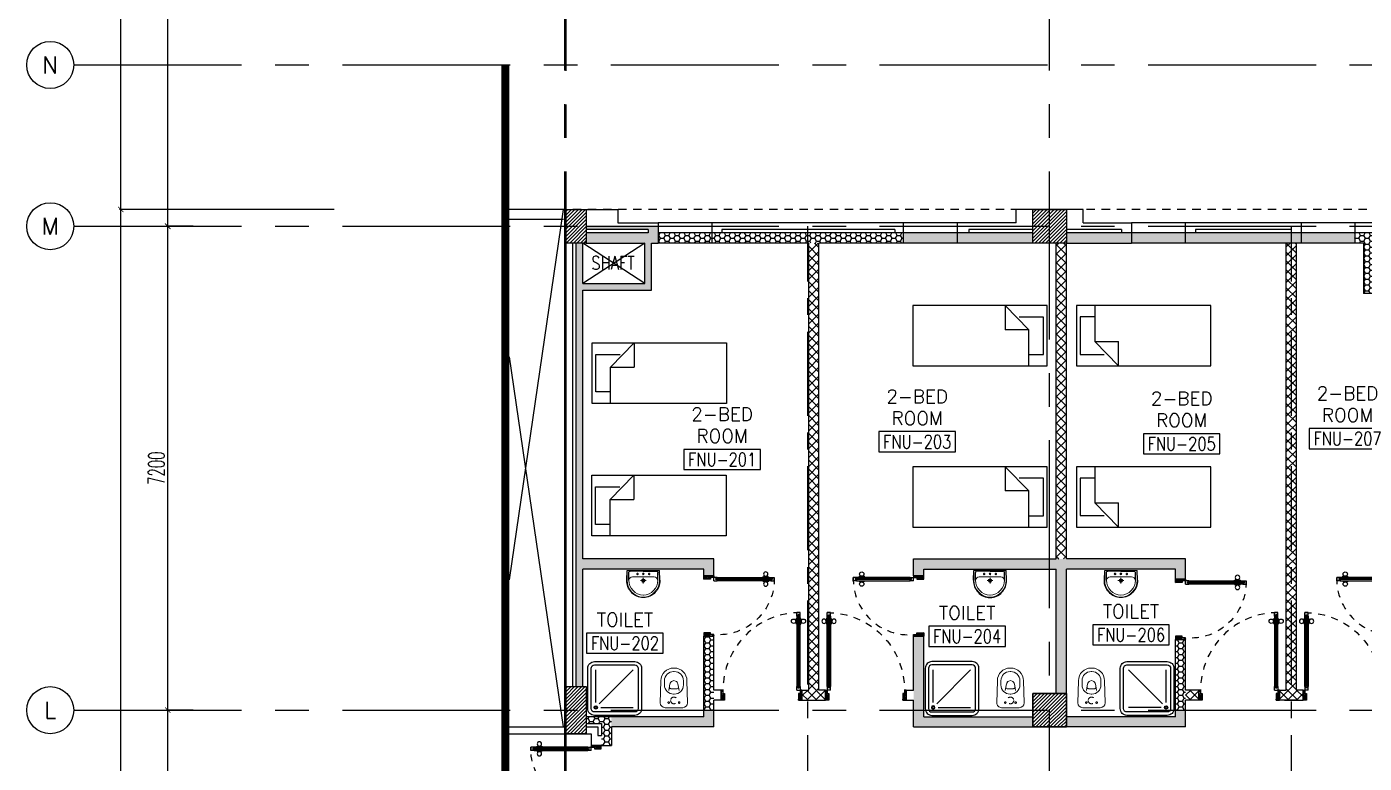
# Model space of a CAD drawing. Extents: x 88852.7 to 88945.7, y 39921.6 to 40001.1.
# Drawn here: x 88852.74 to 88872.66, y 39979.31 to 39990.27 of the extents above; entities that cross this region are included whole.
import ezdxf
from ezdxf.enums import TextEntityAlignment as Align

# ---------------------------------------------------------------- set-up
doc = ezdxf.new("R2010")
doc.units = 0
doc.header["$MEASUREMENT"] = 0
doc.header["$PDMODE"] = 34
for name, pattern in [('CENTER', [2, 1.25, -0.25, 0.25, -0.25]), ('CENTER2', [1.125, 0.75, -0.125, 0.125, -0.125]), ('CENTERX2', [4, 2.5, -0.5, 0.5, -0.5]), ('DASHED', [0.75, 0.5, -0.25]), ('HIDDEN', [0.375, 0.25, -0.125]), ('HIDDEN2', [0.1875, 0.125, -0.0625])]:
    doc.linetypes.add(name, pattern=pattern)
doc.layers.get('0').update_dxf_attribs({"linetype": 'CONTINUOUS'})
doc.layers.get('DEFPOINTS').update_dxf_attribs({"linetype": 'CONTINUOUS'})
for name, color, linetype in [('AX', 6, 'CONTINUOUS'), ('AX-CR', 2, 'CONTINUOUS'), ('AX-DIM', 4, 'CONTINUOUS'), ('AX-TXT', 2, 'CONTINUOUS'), ('AXES', 11, 'CENTERX2'), ('AXES1', 11, 'CENTER'), ('COL', 2, 'CONTINUOUS'), ('DOOR', 7, 'CONTINUOUS'), ('EJ', 9, 'CONTINUOUS'), ('ELEV', 2, 'CONTINUOUS'), ('FIX', 3, 'CONTINUOUS'), ('FUR', 4, 'CONTINUOUS'), ('HAT', 8, 'CONTINUOUS'), ('HIDDEN', 9, 'HIDDEN2'), ('INSUL', 4, 'CONTINUOUS'), ('RM-BOX', 4, 'CONTINUOUS'), ('RM-NAME', 2, 'CONTINUOUS'), ('RM-NO', 2, 'CONTINUOUS'), ('ROOF', 7, 'CONTINUOUS'), ('SHAFT', 4, 'CONTINUOUS'), ('WALL', 2, 'CONTINUOUS'), ('WallType', 11, 'CONTINUOUS'), ('WallType2', 3, 'CONTINUOUS'), ('WIN', 3, 'CONTINUOUS')]:
    doc.layers.add(name, color=color, linetype=linetype)
doc.styles.add('ROMANS', font='ROMANS.shx', dxfattribs={"width": 0.6})
doc.dimstyles.new('DIM-OUT', dxfattribs={"dimscale": 0, "dimtxt": 0.24, "dimasz": 0.08, "dimexe": 0.02, "dimexo": 0.02, "dimgap": 0.05, "dimtad": 1, "dimdec": 0, "dimlfac": 1000, "dimzin": 0, "dimdsep": 46, "dimtxsty": 'ROMANS', "dimblk1": 'ARCHTICK', "dimblk2": 'ARCHTICK', "dimsah": 1, "dimcen": 0.01, "dimdle": 0.08, "dimclrd": 4, "dimclre": 4, "dimclrt": 2, "dimadec": 0, "dimazin": 0, "dimtp": 2, "dimtm": 2, "dimtfac": 0.114286, "dimtdec": 0, "dimtix": 1, "dimtmove": 2, "dimatfit": 3, "dimldrblk": 'ARCHTICK', "dimfxl": 0, "dimtolj": 1, "dimtzin": 0, "dimarcsym": 0})
pattern_1 = [(0, (0, 0), (0.075, 0.04330127), [0.05, -0.1]), (120, (0, 0), (-0.074999999836, 0.043301270284), [0.05, -0.1]), (60, (0, 0), (1.64e-10, 0.086602540284), [-0.1, 0.05])]

# ---------------------------------------------------------------- blocks, each defined once
blk = doc.blocks.new('_ARCHTICK')
at = {"color": 0, "linetype": 'ByBlock', "const_width": 0.15}
blk.add_lwpolyline([(-0.5, -0.5), (0.5, 0.5)], dxfattribs=at)
blk = doc.blocks.new('*D600')
at = {"layer": 'AX-DIM', "color": 4, "lineweight": -2}
for p, q in [((88860.69, 39999.728), (88935.54, 39999.728)), ((88860.77, 39995.09), (88860.77, 39999.748)), ((88935.46, 39987.57), (88935.46, 39999.748))]:
    blk.add_line(p, q, dxfattribs=at)
at = {"layer": 'DEFPOINTS', "color": 0}
for p in [(88935.46, 39999.728), (88860.77, 39995.07), (88935.46, 39987.55)]:
    blk.add_point(p, dxfattribs=at)
at = {"layer": 'AX-DIM', "color": 4, "lineweight": -2, "xscale": 0.08, "yscale": 0.08, "zscale": 0.08, "rotation": 180}
blk.add_blockref('_ARCHTICK', (88860.77, 39999.728), dxfattribs=at)
at = {"layer": 'AX-DIM', "color": 4, "lineweight": -2, "xscale": 0.08, "yscale": 0.08, "zscale": 0.08}
blk.add_blockref('_ARCHTICK', (88935.46, 39999.728), dxfattribs=at)
at = {"layer": 'AX-DIM', "color": 2, "insert": (88898.115, 39999.898), "char_height": 0.24, "attachment_point": 5, "style": 'ROMANS'}
blk.add_mtext('\\A1;74690', dxfattribs=at)
blk = doc.blocks.new('DOOR90')
at = {"layer": 'DOOR', "linetype": 'ByBlock'}
for p, q in [((0, 0), (-150, 0)), ((-200, -25), (-1000, -25)), ((-200, -42), (-1000, -42)), ((-200, -58), (-1000, -58)), ((-1000, -75), (-200, -75))]:
    blk.add_line(p, q, dxfattribs=at)
at = {"layer": 'DOOR', "color": 0, "linetype": 'ByBlock'}
for p, q in [((-150, 0), (-150, -25)), ((-150, 0), (0, 0)), ((0, -50), (0, 0)), ((-1050, -25), (-1050, -75)), ((-1050, -75), (-1050, -25)), ((-1000, -25), (-1050, -25)), ((-1000, -75), (-1050, -75)), ((-1020, -42), (-1020, -58)), ((-1000, -42), (-1020, -42)), ((-1000, -58), (-1020, -58)), ((-1000, -25), (-1000, -42)), ((-1000, -58), (-1000, -75)), ((-968, -25), (-968, -18)), ((-878, -18), (-968, -18)), ((-968, -75), (-968, -82)), ((-878, -82), (-968, -82)), ((-955, -18), (-955, -9)), ((-955, -9), (-890, -9)), ((-955, -18), (-890, -18)), ((-955, -82), (-955, -91)), ((-955, -82), (-890, -82)), ((-955, -91), (-890, -91)), ((-890, -18), (-890, -9)), ((-890, -82), (-890, -91)), ((-878, -25), (-878, -18)), ((-878, -75), (-878, -82)), ((-200, -42), (-200, -25)), ((-200, -25), (-150, -25)), ((-180, -42), (-200, -42)), ((-200, -75), (-200, -58)), ((-200, -58), (-180, -58)), ((-150, -75), (-200, -75)), ((-180, -58), (-180, -42)), ((-150, -75), (-150, -25)), ((-150, -25), (-100, -25)), ((-100, -25), (-100, -50)), ((-100, -50), (0, -50)), ((-150, -900), (-150, -875)), ((-150, -875), (-100, -875)), ((0, -900), (-150, -900)), ((-150, -900), (0, -900)), ((-100, -850), (0, -850)), ((-100, -875), (-100, -850)), ((0, -850), (0, -900))]:
    blk.add_line(p, q, dxfattribs=at)
at = {"layer": 'DOOR', "color": 9, "linetype": 'ByBlock'}
for p, q in [((0, -50), (-114, 0)), ((0, -50), (-40, 0)), ((0, -50), (-100, -37)), ((0, -850), (-114, -900)), ((0, -850), (-100, -863)), ((0, -850), (-40, -900))]:
    blk.add_line(p, q, dxfattribs=at)
at = {"layer": 'DOOR', "color": 0, "linetype": 'ByBlock'}
for centre in [(-923, 24), (-923, -124)]:
    blk.add_circle(centre, 32.4, dxfattribs=at)
at = {"layer": 'DOOR', "color": 9, "linetype": 'ByBlock'}
for centre, radius, start, end in [((0, -50), 74.4, 137.7764, 180), ((0, -50), 54.4, 113.2074, 180), ((0, -50), 154, 161.1053, 166.2858), ((0, -50), 134, 158.1598, 169.28), ((0, -50), 114, 154.0838, 167.3774), ((0, -50), 94.4, 148.0182, 180), ((0, -50), 34.4, 90, 180), ((0, -50), 14.4, 90, 180), ((0, -850), 154, 193.7142, 198.8947), ((0, -850), 134, 190.72, 201.8402), ((0, -850), 94.4, 180, 211.9818), ((0, -850), 74.4, 180, 222.2236), ((0, -850), 54.4, 180, 246.7926), ((0, -850), 34.4, 180, 270), ((0, -850), 14.4, 180, 270)]:
    blk.add_arc(centre, radius, start, end, dxfattribs=at)
at = {"layer": 'DOOR', "linetype": 'HIDDEN', "ltscale": 0.5}
blk.add_arc((-222, -50), 828, 178.2701, 275.003, dxfattribs=at)
blk = doc.blocks.new('DOOR100')
at = {"layer": 'DOOR', "color": 0, "linetype": 'ByBlock'}
for p, q in [((-92, 1206), (-92, 1141)), ((-83, 1206), (-92, 1206)), ((-83, 1129), (-83, 1219)), ((-76, 1219), (-83, 1219)), ((-83, 1206), (-83, 1141)), ((-76, 1251), (-76, 1301)), ((-76, 1301), (-26, 1301)), ((-26, 1301), (-76, 1301)), ((-59, 1251), (-76, 1251)), ((-59, 1251), (-59, 1271)), ((-43, 1271), (-59, 1271)), ((-43, 1251), (-43, 1271)), ((-26, 1251), (-43, 1251)), ((-26, 1251), (-26, 1301)), ((-26, 1219), (-19, 1219)), ((-19, 1129), (-19, 1219)), ((-19, 1206), (-19, 1141)), ((-19, 1206), (-10, 1206)), ((-10, 1206), (-10, 1141)), ((-83, 1141), (-92, 1141)), ((-76, 1129), (-83, 1129)), ((-26, 1129), (-19, 1129)), ((-19, 1141), (-10, 1141)), ((-76, 200), (-59, 200)), ((-76, 150), (-76, 200)), ((-59, 200), (-59, 180)), ((-43, 200), (-26, 200)), ((-43, 180), (-43, 200)), ((-26, 200), (-26, 150)), ((-1201, 0), (-1201, 150)), ((-1201, 150), (-1176, 150)), ((-1201, 150), (-1201, 0)), ((-1151, 0), (-1201, 0)), ((-1176, 150), (-1176, 100)), ((-1176, 100), (-1151, 100)), ((-1151, 100), (-1151, 0)), ((-76, 150), (-26, 150)), ((-59, 180), (-43, 180)), ((-51, 100), (-51, 0)), ((-26, 100), (-51, 100)), ((-51, 0), (-1, 0)), ((-1, 150), (-26, 150)), ((-26, 150), (-26, 100)), ((-1, 150), (-1, 0))]:
    blk.add_line(p, q, dxfattribs=at)
at = {"layer": 'DOOR', "linetype": 'ByBlock'}
for p, q in [((-76, 1251), (-76, 200)), ((-59, 200), (-59, 1251)), ((-43, 200), (-43, 1251)), ((-26, 200), (-26, 1251))]:
    blk.add_line(p, q, dxfattribs=at)
at = {"layer": 'DOOR', "color": 9, "linetype": 'ByBlock'}
for p, q in [((-1151, 0), (-1201, 114)), ((-1151, 0), (-1201, 40)), ((-1151, 0), (-1164, 100)), ((-51, 0), (-1, 114)), ((-51, 0), (-38, 100)), ((-51, 0), (-1, 40))]:
    blk.add_line(p, q, dxfattribs=at)
at = {"layer": 'DOOR', "color": 0, "linetype": 'ByBlock'}
for centre in [(-125, 1174), (22, 1174)]:
    blk.add_circle(centre, 32.4, dxfattribs=at)
at = {"layer": 'DOOR', "linetype": 'HIDDEN', "ltscale": 0.5}
blk.add_arc((-27, 152), 1149, 89.961, 180.0931, dxfattribs=at)
at = {"layer": 'DOOR', "color": 9, "linetype": 'ByBlock'}
for centre, radius, start, end in [((-1151, 0), 154, 103.7142, 108.8947), ((-1151, 0), 134, 100.72, 111.8402), ((-1151, 0), 94.4, 90, 121.9818), ((-1151, 0), 74.4, 90, 132.2236), ((-1151, 0), 54.4, 90, 156.7926), ((-1151, 0), 34.4, 90, 180), ((-1151, 0), 14.4, 90, 180), ((-51, 0), 94.4, 58.0182, 90), ((-51, 0), 74.4, 47.7764, 90), ((-51, 0), 54.4, 23.2074, 90), ((-51, 0), 34.4, 0, 90), ((-51, 0), 14.4, 0, 90), ((-51, 0), 134, 68.1598, 79.28), ((-51, 0), 114, 64.0838, 77.3774), ((-51, 0), 154, 71.1053, 76.2858)]:
    blk.add_arc(centre, radius, start, end, dxfattribs=at)
blk = doc.blocks.new('A$C272A55A0')
at = {"layer": 'DOOR', "color": 0, "linetype": 'ByBlock'}
for p, q in [((0, 900), (0, 1050)), ((50, 1050), (0, 1050)), ((50, 950), (50, 1050)), ((1750, 950), (1750, 1050)), ((1750, 1050), (1800, 1050)), ((1800, 1050), (1800, 900)), ((0, 900), (25, 900)), ((25, 950), (50, 950)), ((25, 900), (25, 950)), ((75, 900), (25, 900)), ((25, 850), (25, 900)), ((42, 850), (25, 850)), ((58, 870), (42, 870)), ((42, 870), (42, 850)), ((58, 850), (58, 870)), ((75, 850), (58, 850)), ((75, 900), (75, 850)), ((1725, 900), (1775, 900)), ((1725, 900), (1725, 850)), ((1725, 850), (1742, 850)), ((1742, 870), (1758, 870)), ((1742, 850), (1742, 870)), ((1775, 950), (1750, 950)), ((1758, 870), (1758, 850)), ((1758, 850), (1775, 850)), ((1775, 900), (1775, 950)), ((1800, 900), (1775, 900)), ((1775, 850), (1775, 900)), ((25, 50), (42, 50)), ((25, 50), (25, 0)), ((25, 0), (75, 0)), ((75, 0), (25, 0)), ((42, 50), (42, 30)), ((42, 30), (58, 30)), ((58, 50), (75, 50)), ((58, 50), (58, 30)), ((75, 50), (75, 0)), ((1718, 160), (1709, 160)), ((1709, 95), (1709, 160)), ((1718, 95), (1709, 95)), ((1725, 173), (1718, 173)), ((1718, 173), (1718, 83)), ((1718, 95), (1718, 160)), ((1725, 83), (1718, 83)), ((1742, 50), (1725, 50)), ((1725, 50), (1725, 0)), ((1775, 0), (1725, 0)), ((1725, 0), (1775, 0)), ((1742, 50), (1742, 30)), ((1758, 30), (1742, 30)), ((1775, 50), (1758, 50)), ((1758, 50), (1758, 30)), ((1775, 173), (1782, 173)), ((1775, 83), (1782, 83)), ((1775, 50), (1775, 0)), ((1782, 173), (1782, 83)), ((1782, 160), (1791, 160)), ((1782, 95), (1782, 160)), ((1782, 95), (1791, 95)), ((1791, 95), (1791, 160))]:
    blk.add_line(p, q, dxfattribs=at)
at = {"layer": 'DOOR', "color": 9, "linetype": 'ByBlock'}
for p, q in [((50, 1050), (0, 1010)), ((50, 1050), (0, 937)), ((50, 1050), (37, 950)), ((1750, 1050), (1800, 1010)), ((1750, 1050), (1800, 937)), ((1750, 1050), (1763, 950))]:
    blk.add_line(p, q, dxfattribs=at)
at = {"layer": 'DOOR', "linetype": 'ByBlock'}
for p, q in [((25, 850), (25, 50)), ((42, 850), (42, 50)), ((58, 850), (58, 50)), ((75, 50), (75, 850)), ((1725, 50), (1725, 850)), ((1742, 850), (1742, 50)), ((1758, 850), (1758, 50)), ((1775, 850), (1775, 50))]:
    blk.add_line(p, q, dxfattribs=at)
at = {"layer": 'DOOR', "color": 0, "linetype": 'ByBlock'}
for centre in [(1676, 128), (1824, 128)]:
    blk.add_circle(centre, 32.4, dxfattribs=at)
at = {"layer": 'DOOR', "color": 9, "linetype": 'ByBlock'}
for centre, radius, start, end in [((50, 1050), 54.4, 203.2074, 270), ((50, 1050), 34.4, 180, 270), ((50, 1050), 14.4, 180, 270), ((1750, 1050), 14.4, 270, 0), ((1750, 1050), 34.4, 270, 0), ((1750, 1050), 54.4, 270, 336.7926), ((50, 1050), 74.4, 227.7764, 270), ((50, 1050), 94.4, 238.0182, 270), ((50, 1050), 114, 244.0838, 257.3774), ((50, 1050), 134, 248.1598, 259.28), ((50, 1050), 154, 251.1053, 256.2858), ((1750, 1050), 74.4, 270, 312.2236), ((1750, 1050), 94.4, 270, 301.9818), ((1750, 1050), 114, 282.6226, 295.9162), ((1750, 1050), 134, 280.72, 291.8402), ((1750, 1050), 154, 283.7142, 288.8947)]:
    blk.add_arc(centre, radius, start, end, dxfattribs=at)
at = {"layer": 'DOOR', "linetype": 'HIDDEN', "ltscale": 0.5}
for centre, start, end in [((50, 851), 268.3174, 3.2965), ((1750, 851), 176.7035, 271.6826)]:
    blk.add_arc(centre, 851, start, end, dxfattribs=at)
at = {"layer": 'WALL', "linetype": 'ByBlock'}
blk.add_line((1800, 900), (1800, 1050), dxfattribs=at)
blk = doc.blocks.new('C-300')
at = {"layer": 'HAT', "linetype": 'ByBlock', "ltscale": 0.3}
h = blk.add_hatch(dxfattribs=at)
h.set_pattern_fill('ANSI31', color=8, scale=300, style=0)
h.set_pattern_definition([(45, (-258496.182, -82361.005), (-26.5165043, 26.5165043), [])])
h.paths.add_polyline_path([(300, 500), (0, 500), (0, 250), (300, 250)])
h.paths.add_polyline_path([(300, 250), (0, 250), (0, 0), (300, 0)])
at = {"layer": 'COL'}
blk.add_lwpolyline([(0, 500), (300, 500), (300, 0), (0, 0)], close=True, dxfattribs=at)
blk = doc.blocks.new('C11')
at = {"layer": 'HAT'}
h = blk.add_hatch(dxfattribs=at)
h.set_pattern_fill('ANSI31', color=256, scale=300, style=0)
h.set_pattern_definition([(45, (-248556.182, -75061.005), (-26.5165043, 26.5165043), [])])
h.paths.add_polyline_path([(300, 700), (0, 700), (0, 350), (300, 350)])
h.paths.add_polyline_path([(300, 350), (0, 350), (0, 0), (300, 0)])
at = {"layer": 'COL'}
blk.add_lwpolyline([(300, 700), (300, 0), (0, 0), (0, 700)], close=True, dxfattribs=at)
blk = doc.blocks.new('RM1')
at = {"layer": 'RM-BOX'}
blk.add_lwpolyline([(570, -200), (-570, -200), (-570, -500), (570, -500)], close=True, dxfattribs=at)
at = {"layer": 'RM-NAME', "style": 'ROMANS'}
for tag, p in [('ROOMNAME1', (0, 324)), ('ROOMNAME2', (0, 0))]:
    blk.add_attdef(tag, text='', height=200, dxfattribs=at).set_placement(p, align=Align.MIDDLE)
at = {"layer": 'RM-NO', "style": 'ROMANS', "width": 0.8}
blk.add_attdef('ROOMNO', text='', height=200, dxfattribs=at).set_placement((0, -350), align=Align.MIDDLE)
blk = doc.blocks.new('AH20A')
at = {"layer": 'FUR'}
for p, q in [((0, 0.5), (0, -0.5)), ((1, 0.5), (0, 0.5)), ((0.1358, 0.5), (0.1358, -0.0987)), ((1, -0.5), (1, 0.5)), ((0.1358, 0.3112), (0.0277, 0.3112)), ((0.0277, 0.3112), (0.0277, -0.3087)), ((0.1358, -0.0987), (0.3125, -0.5)), ((0.1358, -0.0987), (0.3125, -0.0987)), ((0.3125, -0.5), (0.3125, -0.0987)), ((0.0277, -0.3087), (0.2076, -0.3087)), ((0, -0.5), (1, -0.5))]:
    blk.add_line(p, q, dxfattribs=at)
blk = doc.blocks.new('COL50')
at = {"layer": 'COL'}
blk.add_lwpolyline([(-250, 250), (-250, -250), (250, -250), (250, 250)], close=True, dxfattribs=at)
blk = doc.blocks.new('*X547')
at = {"color": 0}
for p, q in [((73379, 177112), (73857, 177590)), ((73379, 177165), (73804, 177590)), ((73379, 177218), (73751, 177590)), ((73379, 177271), (73698, 177590)), ((73379, 177324), (73645, 177590)), ((73379, 177377), (73592, 177590)), ((73379, 177430), (73539, 177590)), ((73379, 177483), (73486, 177590)), ((73379, 177536), (73433, 177590)), ((73410, 177090), (73879, 177559)), ((73463, 177090), (73879, 177506)), ((73516, 177090), (73879, 177453)), ((73569, 177090), (73879, 177400)), ((73622, 177090), (73879, 177347)), ((73675, 177090), (73879, 177294)), ((73728, 177090), (73879, 177241)), ((73781, 177090), (73879, 177188)), ((73834, 177090), (73879, 177134))]:
    blk.add_line(p, q, dxfattribs=at)
blk = doc.blocks.new('LAV1')
at = {"layer": 'FIX', "linetype": 'DASHED', "lineweight": 20, "ltscale": 0.05}
for p, q in [((0, 170), (0, 270)), ((0, 170), (0, 270)), ((50, 220), (-50, 220))]:
    blk.add_line(p, q, dxfattribs=at)
at = {"layer": 'FIX', "linetype": 'ByBlock', "ltscale": 0.3}
for p, q in [((-280, 210), (-275, 50)), ((-245, 210), (-245, 85)), ((0, 60), (-220, 60)), ((0, 60), (220, 60)), ((245, 210), (245, 85)), ((280, 210), (275, 50))]:
    blk.add_line(p, q, dxfattribs=at)
at = {"layer": 'FIX', "linetype": 'Continuous', "lineweight": 20}
for p, q in [((-275, 210), (-275, 50)), ((0, 50), (-275, 50)), ((0, 50), (-252, 50)), ((0, 155), (-181, 155)), ((0, 155), (181, 155)), ((0, 50), (275, 50)), ((0, 50), (252, 50)), ((275, 210), (275, 50))]:
    blk.add_line(p, q, dxfattribs=at)
at = {"layer": 'FIX', "lineweight": 20}
for p, q in [((16, 107), (-15, 107)), ((0, 92), (0, 123))]:
    blk.add_line(p, q, dxfattribs=at)
for centre, radius in [((0, 220), 29.5), ((0, 220), 22.5), ((0, 107), 15.5)]:
    blk.add_circle(centre, radius, dxfattribs=at)
at = {"layer": 'FIX', "linetype": 'HIDDEN', "lineweight": 20, "ltscale": 0.05}
for centre in [(-100, 107), (100, 107)]:
    blk.add_circle(centre, 12.4, dxfattribs=at)
at = {"layer": 'FIX', "linetype": 'ByBlock', "ltscale": 0.3}
for centre, radius, start, end in [((7, 220), 287, 91.3776, 182.0064), ((-7, 220), 287, 357.9936, 88.6224), ((-220, 85), 24.9, 179.7021, 269.9486), ((220, 85), 24.9, 270.0514, 0.2979)]:
    blk.add_arc(centre, radius, start, end, dxfattribs=at)
at = {"layer": 'FIX', "linetype": 'Continuous', "lineweight": 20}
for centre, radius, start, end in [((8, 217), 283, 91.6988, 181.351), ((8, 212), 253, 91.7328, 180.4884), ((-8, 217), 283, 358.649, 88.3012), ((-8, 212), 253, 359.5116, 88.2672), ((-179, 222), 66.9, 190.2006, 268.0786), ((179, 222), 66.9, 271.9214, 349.7994)]:
    blk.add_arc(centre, radius, start, end, dxfattribs=at)
blk = doc.blocks.new('*X548')
at = {"color": 0}
for p, q in [((73379, 169899), (73870, 170390)), ((73379, 169952), (73817, 170390)), ((73379, 170005), (73764, 170390)), ((73379, 170058), (73711, 170390)), ((73379, 170111), (73658, 170390)), ((73379, 170164), (73604, 170390)), ((73379, 170217), (73551, 170390)), ((73379, 170271), (73498, 170390)), ((73379, 170324), (73445, 170390)), ((73379, 170377), (73392, 170390)), ((73423, 169890), (73879, 170346)), ((73476, 169890), (73879, 170293)), ((73529, 169890), (73879, 170240)), ((73582, 169890), (73879, 170187)), ((73635, 169890), (73879, 170134)), ((73688, 169890), (73879, 170081)), ((73741, 169890), (73879, 170028)), ((73794, 169890), (73879, 169975)), ((73847, 169890), (73879, 169922))]:
    blk.add_line(p, q, dxfattribs=at)
blk = doc.blocks.new('WC1')
at = {"layer": 'FIX', "lineweight": 20}
for p, q in [((-210, 204), (-538, 194)), ((-727, 5), (-727, -5)), ((-674, 5), (-674, -5)), ((-534, 24), (-540, 0)), ((-540, 0), (-534, -24)), ((-475, 141), (-538, 141)), ((-395, 76), (-490, 60)), ((-339, 5), (-339, -5)), ((-137, 0), (-137, 131)), ((-137, -131), (-137, 0)), ((-538, -141), (-475, -141)), ((-538, -194), (-210, -204)), ((-490, -60), (-395, -76)), ((-213, -204), (-210, -204))]:
    blk.add_line(p, q, dxfattribs=at)
at = {"layer": 'FIX', "linetype": 'Continuous', "lineweight": 20}
blk.add_line((-420, -47), (-420, 45), dxfattribs=at)
at = {"layer": 'FIX', "linetype": 'HIDDEN2', "lineweight": 20, "ltscale": 0.3}
blk.add_circle((-245, 0), 49.8, dxfattribs=at)
at = {"layer": 'FIX', "linetype": 'HIDDEN', "lineweight": 20, "ltscale": 0.05}
for centre in [(-213, 78), (-213, -77)]:
    blk.add_circle(centre, 11.6, dxfattribs=at)
at = {"layer": 'FIX', "lineweight": 20}
for centre, radius, start, end in [((-210, 131), 73, 360, 90), ((-538, 5), 189, 90, 180), ((-538, 5), 136, 90, 180), ((-473, -7), 68.2, 128.9242, 152.8468), ((-464, -18), 82, 108.496, 128.9242), ((-475, 5), 136, 360, 90), ((-538, -5), 189, 180, 270), ((-538, -5), 136, 180, 270), ((-473, 7), 68.2, 207.1532, 231.0758), ((-464, 18), 82, 231.0758, 251.504), ((-475, -5), 136, 270, 0), ((-210, -131), 73, 270, 0)]:
    blk.add_arc(centre, radius, start, end, dxfattribs=at)
at = {"layer": 'FIX', "linetype": 'Continuous', "lineweight": 20}
for centre, start, end in [((-443, 46), 357.6662, 91.6121), ((-442, -46), 268.3879, 2.3338)]:
    blk.add_arc(centre, 22.3, start, end, dxfattribs=at)
blk = doc.blocks.new('SHR1')
at = {"layer": 'FIX'}
for p, q in [((-196, 196), (-700, 700)), ((-143, 218), (-143, 700)), ((-218, 143), (-700, 143))]:
    blk.add_line(p, q, dxfattribs=at)
for points in [[(-825, 125), (-825, 725, -0.414214), (-725, 825), (-125, 825, -0.414214), (-25, 725), (-25, 125, -0.414214), (-125, 25), (-725, 25, -0.414214)], [(-775, 125), (-775, 725, -0.414214), (-725, 775), (-125, 775, -0.414214), (-75, 725), (-75, 125, -0.414214), (-125, 75), (-725, 75, -0.414214)]]:
    blk.add_lwpolyline(points, format="xyb", close=True, dxfattribs=at)
for radius in [25, 15]:
    blk.add_circle((-143, 143), radius, dxfattribs=at)
blk = doc.blocks.new('*D643')
at = {"layer": 'AX-DIM', "color": 4, "lineweight": -2}
for p, q in [((88855.219, 39994.5), (88854.819, 39994.5)), ((88854.839, 39987.22), (88854.839, 39994.58)), ((88855.219, 39987.3), (88854.819, 39987.3))]:
    blk.add_line(p, q, dxfattribs=at)
at = {"layer": 'DEFPOINTS', "color": 0}
for p in [(88854.839, 39994.5), (88855.239, 39994.5), (88855.239, 39987.3)]:
    blk.add_point(p, dxfattribs=at)
at = {"layer": 'AX-DIM', "color": 4, "lineweight": -2, "xscale": 0.08, "yscale": 0.08, "zscale": 0.08}
for p, rotation in [((88854.839, 39994.5), 90), ((88854.839, 39987.3), 270)]:
    blk.add_blockref('_ARCHTICK', p, dxfattribs=dict(at, rotation=rotation))
at = {"layer": 'AX-DIM', "color": 2, "insert": (88854.669, 39990.9), "char_height": 0.24, "attachment_point": 5, "rotation": 90, "style": 'ROMANS'}
blk.add_mtext('\\A1;7200', dxfattribs=at)
blk = doc.blocks.new('*D646')
at = {"layer": 'AX-DIM', "color": 4, "lineweight": -2}
for p, q in [((88855.219, 39980.1), (88854.819, 39980.1)), ((88854.839, 39972.82), (88854.839, 39980.18)), ((88855.219, 39972.9), (88854.819, 39972.9))]:
    blk.add_line(p, q, dxfattribs=at)
at = {"layer": 'DEFPOINTS', "color": 0}
for p in [(88854.839, 39980.1), (88855.239, 39980.1), (88855.239, 39972.9)]:
    blk.add_point(p, dxfattribs=at)
at = {"layer": 'AX-DIM', "color": 4, "lineweight": -2, "xscale": 0.08, "yscale": 0.08, "zscale": 0.08}
for p, rotation in [((88854.839, 39980.1), 90), ((88854.839, 39972.9), 270)]:
    blk.add_blockref('_ARCHTICK', p, dxfattribs=dict(at, rotation=rotation))
at = {"layer": 'AX-DIM', "color": 2, "insert": (88854.669, 39976.5), "char_height": 0.24, "attachment_point": 5, "rotation": 90, "style": 'ROMANS'}
blk.add_mtext('\\A1;7200', dxfattribs=at)
blk = doc.blocks.new('*D649')
at = {"layer": 'AX-DIM', "color": 4, "lineweight": -2}
for p, q in [((88855.219, 39987.3), (88854.819, 39987.3)), ((88854.839, 39980.02), (88854.839, 39987.38)), ((88855.219, 39980.1), (88854.819, 39980.1))]:
    blk.add_line(p, q, dxfattribs=at)
at = {"layer": 'DEFPOINTS', "color": 0}
for p in [(88854.839, 39987.3), (88855.239, 39987.3), (88855.239, 39980.1)]:
    blk.add_point(p, dxfattribs=at)
at = {"layer": 'AX-DIM', "color": 4, "lineweight": -2, "xscale": 0.08, "yscale": 0.08, "zscale": 0.08}
for p, rotation in [((88854.839, 39987.3), 90), ((88854.839, 39980.1), 270)]:
    blk.add_blockref('_ARCHTICK', p, dxfattribs=dict(at, rotation=rotation))
at = {"layer": 'AX-DIM', "color": 2, "insert": (88854.669, 39983.7), "char_height": 0.24, "attachment_point": 5, "rotation": 90, "style": 'ROMANS'}
blk.add_mtext('\\A1;7200', dxfattribs=at)
blk = doc.blocks.new('AXL')
at = {"layer": 'AX-CR'}
blk.add_circle((-350, 0), 350, dxfattribs=at)
at = {"layer": 'AX-TXT', "style": 'ROMANS'}
blk.add_attdef('AX', text='', height=250, dxfattribs=at).set_placement((-350, 0), align=Align.MIDDLE)
blk = doc.blocks.new('*D659')
at = {"layer": 'AX-DIM', "color": 4, "lineweight": -2}
for p, q in [((88854.14, 39928.15), (88854.14, 39987.63)), ((88857.317, 39987.55), (88854.12, 39987.55)), ((88858.152, 39928.23), (88854.12, 39928.23))]:
    blk.add_line(p, q, dxfattribs=at)
at = {"layer": 'DEFPOINTS', "color": 0}
for p in [(88854.14, 39987.55), (88857.337, 39987.55), (88858.172, 39928.23)]:
    blk.add_point(p, dxfattribs=at)
at = {"layer": 'AX-DIM', "color": 4, "lineweight": -2, "xscale": 0.08, "yscale": 0.08, "zscale": 0.08}
for p, rotation in [((88854.14, 39987.55), 90), ((88854.14, 39928.23), 270)]:
    blk.add_blockref('_ARCHTICK', p, dxfattribs=dict(at, rotation=rotation))
at = {"layer": 'AX-DIM', "color": 2, "insert": (88853.97, 39957.89), "char_height": 0.24, "attachment_point": 5, "rotation": 90, "style": 'ROMANS'}
blk.add_mtext('\\A1;59320', dxfattribs=at)
blk = doc.blocks.new('*D660')
at = {"layer": 'AX-DIM', "color": 4, "lineweight": -2}
for p, q in [((88854.139, 39987.47), (88854.139, 39997.655)), ((88856.236, 39997.575), (88854.119, 39997.575)), ((88854.819, 39987.55), (88854.119, 39987.55))]:
    blk.add_line(p, q, dxfattribs=at)
at = {"layer": 'DEFPOINTS', "color": 0}
for p in [(88854.139, 39997.575), (88856.256, 39997.575), (88854.839, 39987.55)]:
    blk.add_point(p, dxfattribs=at)
at = {"layer": 'AX-DIM', "color": 4, "lineweight": -2, "xscale": 0.08, "yscale": 0.08, "zscale": 0.08}
for p, rotation in [((88854.139, 39997.575), 90), ((88854.139, 39987.55), 270)]:
    blk.add_blockref('_ARCHTICK', p, dxfattribs=dict(at, rotation=rotation))
at = {"layer": 'AX-DIM', "color": 2, "insert": (88853.969, 39992.562), "char_height": 0.24, "attachment_point": 5, "rotation": 90, "style": 'ROMANS'}
blk.add_mtext('\\A1;10025', dxfattribs=at)

msp = doc.modelspace()

# ---------------------------------------------------------------- hatches: boundary and pattern name
at = {"layer": 'WallType', "linetype": 'Continuous'}
h = msp.add_hatch(dxfattribs=at)
h.set_pattern_fill('ANSI37', color=256, scale=0.75, style=0)
h.paths.add_polyline_path([(88868.2203, 39987.0496), (88868.0703, 39987.0496), (88868.0703, 39982.3496), (88868.2203, 39982.3496)])
h.paths.add_polyline_path([(88864.5328, 39987.0496), (88864.3828, 39987.0496), (88864.3828, 39980.3996), (88864.3703, 39980.3996), (88864.3703, 39980.2496), (88864.6333, 39980.2496), (88864.6333, 39980.3996), (88864.5328, 39980.3996)])
h.paths.add_polyline_path([(88864.3703, 39980.3996), (88864.2823, 39980.3996), (88864.2823, 39980.2496), (88864.3703, 39980.2496)])
h.paths.add_polyline_path([(88871.5703, 39987.0496), (88871.4953, 39987.0496), (88871.4953, 39980.3996), (88871.3953, 39980.3996), (88871.3953, 39980.2496), (88871.5703, 39980.2496)])
h.paths.add_polyline_path([(88871.6453, 39987.0496), (88871.5703, 39987.0496), (88871.5703, 39980.2496), (88871.7453, 39980.2496), (88871.7453, 39980.3996), (88871.6453, 39980.3996)])
h.paths.add_polyline_path([(88870.1942, 39980.3996), (88869.9953, 39980.3996), (88869.9953, 39980.2496), (88870.1942, 39980.2496)])
at = {"layer": 'WallType2', "linetype": 'Continuous'}
h = msp.add_hatch(dxfattribs=at)
h.set_pattern_fill('HONEY', color=256, scale=0.4, style=0)
h.set_pattern_definition(pattern_1)
h.paths.add_polyline_path([(88862.9703, 39980.0996), (88862.8203, 39980.0996), (88862.8203, 39979.9996), (88861.4453, 39979.9996), (88861.4453, 39979.8496), (88862.9703, 39979.8496)])
h.paths.add_polyline_path([(88862.9703, 39982.3496), (88861.0203, 39982.3496), (88861.0203, 39986.3496), (88862.0403, 39986.3496), (88862.0403, 39987.0496), (88862.1414, 39987.0496), (88862.1414, 39987.2996), (88861.0703, 39987.2996), (88861.0703, 39987.2496), (88861.9914, 39987.2496), (88861.9914, 39987.1996), (88861.0703, 39987.1996), (88861.0703, 39987.0496), (88861.9403, 39987.0496), (88861.9403, 39986.4496), (88861.0203, 39986.4496), (88861.0203, 39987.0496), (88860.9203, 39987.0496), (88860.9203, 39980.4496), (88861.0203, 39980.4496), (88861.0203, 39982.1996), (88862.8203, 39982.1996), (88862.8203, 39982.0996), (88862.9703, 39982.0996)])
h = msp.add_hatch(dxfattribs=at)
h.set_pattern_fill('HONEY', color=256, scale=0.4, style=0)
h.set_pattern_definition(pattern_1)
h.paths.add_polyline_path([(88862.9414, 39987.1996), (88862.1414, 39987.1996), (88862.1414, 39987.0496), (88862.9414, 39987.0496)])
h.paths.add_polyline_path([(88864.3703, 39987.1996), (88862.9414, 39987.1996), (88862.9414, 39987.0496), (88864.3703, 39987.0496)])
h.paths.add_polyline_path([(88865.7914, 39987.1996), (88864.3703, 39987.1996), (88864.3703, 39987.0496), (88864.3828, 39987.0496), (88865.7914, 39987.0496)])
h = msp.add_hatch(dxfattribs=at)
h.set_pattern_fill('HONEY', color=256, scale=0.4, style=0)
h.set_pattern_definition(pattern_1)
h.paths.add_polyline_path([(88866.5914, 39987.1996), (88865.7914, 39987.1996), (88865.7914, 39987.0496), (88866.5914, 39987.0496)])
h.paths.add_polyline_path([(88867.7203, 39987.1996), (88866.5914, 39987.1996), (88866.5914, 39987.0496), (88867.7203, 39987.0496)])
h.paths.add_polyline_path([(88869.1914, 39987.1996), (88868.2203, 39987.1996), (88868.2203, 39987.0496), (88869.1914, 39987.0496)])
h.paths.add_polyline_path([(88869.9914, 39987.1996), (88869.1914, 39987.1996), (88869.1914, 39987.0496), (88869.9914, 39987.0496)])
h.paths.add_polyline_path([(88871.5703, 39987.1996), (88869.9914, 39987.1996), (88869.9914, 39987.0496), (88871.5703, 39987.0496)])
h.paths.add_polyline_path([(88872.5164, 39987.1996), (88871.7164, 39987.1996), (88871.7164, 39987.0496), (88872.5164, 39987.0496)])
h.paths.add_polyline_path([(88871.7164, 39987.1996), (88871.5703, 39987.1996), (88871.5703, 39987.0496), (88871.6453, 39987.0496), (88871.7164, 39987.0496)])
h = msp.add_hatch(dxfattribs=at)
h.set_pattern_fill('HONEY', color=256, scale=0.4, style=0)
h.set_pattern_definition(pattern_1)
h.paths.add_polyline_path([(88872.7953, 39987.0496), (88874.9203, 39987.0496), (88874.9203, 39987.1996), (88872.5164, 39987.1996), (88872.5164, 39987.0496), (88872.6453, 39987.0496), (88872.6453, 39986.2996), (88875.1703, 39986.2996), (88875.1703, 39986.4496), (88872.7953, 39986.4496)])
h.paths.add_polyline_path([(88875.4203, 39987.0496), (88875.2703, 39987.0496), (88875.2703, 39986.4496), (88875.1703, 39986.4496), (88875.1703, 39986.2996), (88875.4203, 39986.2996)])
h = msp.add_hatch(dxfattribs=at)
h.set_pattern_fill('HONEY', color=256, scale=0.4, style=0)
h.set_pattern_definition(pattern_1)
h.paths.add_polyline_path([(88867.9703, 39982.3496), (88865.9453, 39982.3496), (88865.9453, 39982.0996), (88866.0953, 39982.0996), (88866.0953, 39982.1996), (88867.9703, 39982.1996)])
h.paths.add_polyline_path([(88869.9953, 39982.3496), (88868.0703, 39982.3496), (88867.9703, 39982.3496), (88867.9703, 39982.1996), (88868.0703, 39982.1996), (88868.0703, 39980.3496), (88868.2203, 39980.3496), (88868.2203, 39982.1996), (88869.8453, 39982.1996), (88869.8453, 39982.0496), (88869.9953, 39982.0496)])
h.paths.add_polyline_path([(88866.0953, 39981.1996), (88865.9453, 39981.1996), (88865.9453, 39980.3996), (88865.9453, 39980.0996), (88866.0953, 39980.0996)])
h.paths.add_polyline_path([(88867.7203, 39979.9996), (88866.0953, 39979.9996), (88866.0953, 39980.0996), (88865.9453, 39980.0996), (88865.9453, 39979.8496), (88867.7203, 39979.8496)])
h.paths.add_polyline_path([(88869.9953, 39980.0996), (88869.8453, 39980.0996), (88869.8453, 39979.9996), (88868.2203, 39979.9996), (88868.2203, 39979.8496), (88869.9953, 39979.8496)])
h = msp.add_hatch(dxfattribs=at)
h.set_pattern_fill('HONEY', color=256, scale=0.4, style=0)
h.set_pattern_definition(pattern_1)
h.paths.add_polyline_path([(88862.9703, 39981.1996), (88862.8203, 39981.1996), (88862.8203, 39980.0996), (88862.9703, 39980.0996), (88862.9703, 39980.3996)])
h = msp.add_hatch(dxfattribs=at)
h.set_pattern_fill('HONEY', color=256, scale=0.4, style=0)
h.set_pattern_definition(pattern_1)
h.paths.add_polyline_path([(88869.9953, 39981.1496), (88869.8453, 39981.1496), (88869.8453, 39980.0996), (88869.9953, 39980.0996), (88869.9953, 39980.3996)])
h = msp.add_hatch(dxfattribs=at)
h.set_pattern_fill('HONEY', color=256, scale=0.4, style=0)
h.set_pattern_definition(pattern_1)
h.paths.add_polyline_path([(88861.4453, 39979.9996), (88861.0703, 39979.9996), (88861.0703, 39979.8996), (88861.2953, 39979.8996), (88861.2953, 39979.5746), (88861.4453, 39979.5746)])

# ---------------------------------------------------------------- linework, layer by layer
at = {"layer": 'AXES'}
for p, q in [((88867.9703, 39921.6153), (88867.9703, 40000.4279)), ((88860.7503, 39921.6153), (88860.7503, 40000.0779)), ((88860.7703, 39921.6132), (88860.7703, 40000.0759)), ((88853.4386, 39989.6996), (88876.9703, 39989.6996)), ((88853.4386, 39987.2996), (88876.9669, 39987.2996)), ((88853.4386, 39980.0996), (88876.9703, 39980.0996))]:
    msp.add_line(p, q, dxfattribs=at)
at = {"layer": 'AXES1'}
for p, q in [((88864.3703, 39928.4796), (88864.3703, 39987.2996)), ((88871.5703, 39928.4796), (88871.5703, 39987.2996))]:
    msp.add_line(p, q, dxfattribs=at)
at = {"layer": 'COL'}
msp.add_lwpolyline([(88867.7203, 39987.0496), (88867.7203, 39987.5496), (88868.2203, 39987.5496), (88868.2203, 39987.0496)], close=True, dxfattribs=at)
at = {"layer": 'EJ'}
for p, q in [((88860.7503, 39977.5996), (88860.7503, 39979.7496)), ((88860.7703, 39977.5996), (88860.7703, 39979.7496))]:
    msp.add_line(p, q, dxfattribs=at)
at = {"layer": 'ELEV', "linetype": 'CENTER2', "const_width": 0.12}
msp.add_lwpolyline([(88859.8638, 39926.1604), (88859.8638, 39989.6996)], dxfattribs=at)
at = {"layer": 'HIDDEN'}
msp.add_line((88893.1703, 39987.5496), (88859.8638, 39987.5496), dxfattribs=at)
at = {"layer": 'INSUL'}
for p, q in [((88861.9914, 39987.2496), (88861.0703, 39987.2496)), ((88861.9914, 39987.2496), (88861.9914, 39987.1996)), ((88863.0914, 39987.2496), (88863.0914, 39987.1996)), ((88865.6668, 39987.2496), (88863.0914, 39987.2496)), ((88865.6668, 39987.2496), (88865.6668, 39987.1996)), ((88867.7203, 39987.2496), (88866.7668, 39987.2496)), ((88866.7668, 39987.2496), (88866.7668, 39987.1996)), ((88869.0414, 39987.2496), (88868.2203, 39987.2496)), ((88869.0414, 39987.2496), (88869.0414, 39987.1996)), ((88870.1414, 39987.2496), (88870.1414, 39987.1996)), ((88871.5664, 39987.2496), (88870.1414, 39987.2496)), ((88871.5664, 39987.2496), (88871.5664, 39987.1996)), ((88860.8703, 39980.4496), (88860.8703, 39987.0496)), ((88860.9203, 39980.4496), (88860.9203, 39987.0496)), ((88861.9914, 39987.1996), (88861.0703, 39987.1996)), ((88865.6668, 39987.1996), (88863.0914, 39987.1996)), ((88867.7203, 39987.1996), (88866.7668, 39987.1996)), ((88869.0414, 39987.1996), (88868.2203, 39987.1996)), ((88871.5664, 39987.1996), (88870.1414, 39987.1996)), ((88861.0703, 39979.8996), (88861.2953, 39979.8996)), ((88861.2953, 39979.8996), (88861.2953, 39979.7246)), ((88861.0703, 39979.8496), (88861.2453, 39979.8496)), ((88861.2453, 39979.8496), (88861.2453, 39979.7246)), ((88861.2453, 39979.7246), (88861.2953, 39979.7246))]:
    msp.add_line(p, q, dxfattribs=at)
at = {"layer": 'ROOF'}
for p, q in [((88860.7303, 39987.5496), (88859.9253, 39987.5496)), ((88860.7311, 39987.3996), (88859.9253, 39987.3996)), ((88860.7503, 39979.7496), (88860.7503, 39987.3496)), ((88859.9253, 39979.8496), (88860.7503, 39979.8496)), ((88859.9253, 39979.7496), (88860.7503, 39979.7496))]:
    msp.add_line(p, q, dxfattribs=at)
at = {"layer": 'SHAFT'}
for p, q in [((88859.9253, 39982.0405), (88860.7301, 39987.5496)), ((88860.7303, 39979.8496), (88859.9253, 39985.3589))]:
    msp.add_line(p, q, dxfattribs=at)
at = {"layer": 'SHAFT', "linetype": 'ByBlock'}
for p, q in [((88861.9403, 39986.4496), (88861.0203, 39987.0496)), ((88861.9403, 39987.0496), (88861.0203, 39986.4496))]:
    msp.add_line(p, q, dxfattribs=at)
at = {"layer": 'WALL'}
for p, q in [((88860.7703, 39987.5496), (88861.5414, 39987.5496)), ((88861.5414, 39987.5496), (88861.5414, 39987.3496)), ((88867.4703, 39987.3496), (88867.4703, 39987.5496)), ((88868.4703, 39987.5496), (88867.4703, 39987.5496)), ((88868.4703, 39987.3496), (88868.4703, 39987.5496)), ((88861.5414, 39987.3496), (88862.1414, 39987.3496)), ((88862.1414, 39987.3496), (88862.1414, 39987.0496)), ((88862.9414, 39987.3496), (88862.9414, 39987.0496)), ((88865.7914, 39987.3496), (88862.9414, 39987.3496)), ((88865.7914, 39987.3496), (88865.7914, 39987.0496)), ((88867.4703, 39987.3496), (88866.5914, 39987.3496)), ((88866.5914, 39987.3496), (88866.5914, 39987.0496)), ((88868.4703, 39987.3496), (88869.1914, 39987.3496)), ((88869.1914, 39987.3496), (88869.1914, 39987.0496)), ((88869.9914, 39987.3496), (88869.9914, 39987.0496)), ((88871.7164, 39987.3496), (88869.9914, 39987.3496)), ((88871.7164, 39987.3496), (88871.7164, 39987.0496)), ((88872.5164, 39987.3496), (88872.5164, 39987.0496)), ((88874.6703, 39987.3496), (88872.5164, 39987.3496)), ((88872.5164, 39987.3496), (88872.5164, 39987.0496)), ((88860.7703, 39980.4496), (88860.7703, 39987.0496)), ((88861.0203, 39986.4496), (88861.0203, 39987.0496)), ((88861.0703, 39987.0496), (88861.9403, 39987.0496)), ((88861.9403, 39986.4496), (88861.9403, 39987.0496)), ((88862.0403, 39987.0496), (88862.1414, 39987.0496)), ((88862.0403, 39986.3496), (88862.0403, 39987.0496)), ((88864.3828, 39987.0496), (88862.9414, 39987.0496)), ((88864.3828, 39980.3996), (88864.3828, 39987.0496)), ((88865.7914, 39987.0496), (88864.5328, 39987.0496)), ((88864.5328, 39980.3996), (88864.5328, 39987.0496)), ((88867.7203, 39987.0496), (88866.5914, 39987.0496)), ((88868.0703, 39982.3496), (88868.0703, 39987.0496)), ((88868.2203, 39987.0496), (88869.1914, 39987.0496)), ((88868.2203, 39982.3496), (88868.2203, 39987.0496)), ((88871.4953, 39987.0496), (88869.9914, 39987.0496)), ((88871.4953, 39980.3996), (88871.4953, 39987.0496)), ((88871.7164, 39987.0496), (88871.6453, 39987.0496)), ((88871.6453, 39980.3996), (88871.6453, 39987.0496)), ((88872.6453, 39987.0496), (88872.5164, 39987.0496)), ((88872.6453, 39987.0496), (88872.6453, 39986.2996)), ((88861.0203, 39986.4496), (88861.9403, 39986.4496)), ((88861.0203, 39986.3496), (88862.0403, 39986.3496)), ((88861.0203, 39982.3496), (88861.0203, 39986.3496)), ((88875.2703, 39986.2996), (88872.6453, 39986.2996)), ((88862.9703, 39982.3496), (88861.0203, 39982.3496)), ((88862.9703, 39982.0996), (88862.9703, 39982.3496)), ((88865.9453, 39982.0996), (88865.9453, 39982.3496)), ((88869.9953, 39982.0496), (88869.9953, 39982.3496)), ((88861.9703, 39982.1996), (88861.0203, 39982.1996)), ((88862.8203, 39982.1996), (88861.0203, 39982.1996)), ((88861.0203, 39980.4496), (88861.0203, 39982.1996)), ((88862.8203, 39982.0996), (88862.8203, 39982.1996)), ((88862.8203, 39982.0996), (88862.8203, 39982.1996)), ((88862.9703, 39982.0996), (88862.8203, 39982.0996)), ((88866.0953, 39982.0996), (88866.0953, 39982.1996)), ((88868.0703, 39980.3496), (88868.0703, 39982.1996)), ((88868.2203, 39980.3496), (88868.2203, 39982.1996)), ((88869.8453, 39982.0496), (88869.8453, 39982.1996)), ((88862.9703, 39981.1996), (88862.8203, 39981.1996)), ((88862.8203, 39979.9996), (88862.8203, 39981.1996)), ((88862.9703, 39980.3996), (88862.9703, 39981.1996)), ((88865.9453, 39980.3996), (88865.9453, 39981.1996)), ((88866.0953, 39979.9996), (88866.0953, 39981.1996)), ((88869.8453, 39979.9996), (88869.8453, 39981.1496)), ((88869.9953, 39980.3996), (88869.9953, 39981.1496)), ((88863.0823, 39980.3996), (88862.9703, 39980.3996)), ((88863.0823, 39980.2496), (88863.0823, 39980.3996)), ((88864.2823, 39980.2496), (88864.2823, 39980.3996)), ((88864.6333, 39980.2496), (88864.6333, 39980.3996)), ((88865.8333, 39980.2496), (88865.8333, 39980.3996)), ((88865.8333, 39980.3996), (88865.9453, 39980.3996)), ((88870.1953, 39980.3996), (88869.9953, 39980.3996)), ((88870.1953, 39980.2496), (88870.1953, 39980.3996)), ((88871.3953, 39980.2496), (88871.3953, 39980.3996)), ((88871.7453, 39980.2496), (88871.7453, 39980.3996)), ((88863.0823, 39980.2496), (88862.9703, 39980.2496)), ((88862.9703, 39979.8496), (88862.9703, 39980.2496)), ((88865.8333, 39980.2496), (88865.9453, 39980.2496)), ((88865.9453, 39979.8496), (88865.9453, 39980.2496)), ((88869.9953, 39979.8496), (88869.9953, 39980.2496)), ((88870.1953, 39980.2496), (88869.9953, 39980.2496)), ((88861.9703, 39979.9996), (88861.0703, 39979.9996)), ((88861.9703, 39979.9996), (88861.0703, 39979.9996)), ((88862.8203, 39979.9996), (88861.0703, 39979.9996)), ((88860.7703, 39979.7496), (88861.1453, 39979.7496)), ((88861.1453, 39979.7496), (88861.1453, 39979.5746)), ((88861.4453, 39979.8496), (88861.4453, 39979.5746)), ((88861.9703, 39979.8496), (88861.4453, 39979.8496)), ((88861.9703, 39979.8496), (88861.4453, 39979.8496)), ((88862.9703, 39979.8496), (88861.4453, 39979.8496)), ((88865.9453, 39979.8496), (88867.7203, 39979.8496)), ((88869.9953, 39979.8496), (88868.2203, 39979.8496)), ((88861.1453, 39979.5746), (88861.4453, 39979.5746))]:
    msp.add_line(p, q, dxfattribs=at)
at = {"layer": 'WALL', "linetype": 'ByBlock'}
for p, q in [((88865.9453, 39982.3496), (88868.0703, 39982.3496)), ((88869.9953, 39982.3496), (88868.2203, 39982.3496)), ((88865.9453, 39982.0996), (88866.0953, 39982.0996)), ((88866.0953, 39982.1996), (88868.0703, 39982.1996)), ((88869.8453, 39982.1996), (88868.2203, 39982.1996)), ((88869.9953, 39982.0496), (88869.8453, 39982.0496)), ((88865.9453, 39981.1996), (88866.0953, 39981.1996)), ((88869.9953, 39981.1496), (88869.8453, 39981.1496)), ((88864.2823, 39980.3996), (88864.3828, 39980.3996)), ((88864.6333, 39980.3996), (88864.5328, 39980.3996)), ((88871.3953, 39980.3996), (88871.4953, 39980.3996)), ((88871.7453, 39980.3996), (88871.6453, 39980.3996)), ((88864.2823, 39980.2496), (88864.6333, 39980.2496)), ((88871.6703, 39980.2496), (88871.3953, 39980.2496)), ((88871.4703, 39980.2496), (88871.7453, 39980.2496)), ((88866.0953, 39979.9996), (88867.7203, 39979.9996)), ((88869.8453, 39979.9996), (88868.2203, 39979.9996))]:
    msp.add_line(p, q, dxfattribs=at)
at = {"layer": 'WallType2', "linetype": 'Continuous'}
for p, q in [((88861.0703, 39987.2996), (88862.1414, 39987.2996)), ((88871.6453, 39987.0496), (88871.4953, 39987.0484))]:
    msp.add_line(p, q, dxfattribs=at)
at = {"layer": 'WIN'}
for p, q in [((88862.9414, 39987.3496), (88862.1414, 39987.3496)), ((88862.9414, 39987.3496), (88862.1414, 39987.3496)), ((88866.5914, 39987.3496), (88865.7914, 39987.3496)), ((88866.5914, 39987.3496), (88865.7914, 39987.3496)), ((88869.9914, 39987.3496), (88869.1914, 39987.3496)), ((88869.9914, 39987.3496), (88869.1914, 39987.3496)), ((88872.5164, 39987.3496), (88871.7164, 39987.3496)), ((88872.5164, 39987.3496), (88871.7164, 39987.3496)), ((88872.5164, 39987.3496), (88872.2377, 39987.3496)), ((88872.5164, 39987.3496), (88872.2377, 39987.3496)), ((88867.7201, 39987.1996), (88862.1414, 39987.1996)), ((88862.9414, 39987.0496), (88862.1414, 39987.0496)), ((88862.9414, 39987.0496), (88862.1414, 39987.0496)), ((88866.5914, 39987.1996), (88865.7914, 39987.1996)), ((88866.5914, 39987.0496), (88865.7914, 39987.0496)), ((88866.5914, 39987.0496), (88865.7914, 39987.0496)), ((88874.9201, 39987.1996), (88868.3201, 39987.1996)), ((88869.9914, 39987.0496), (88869.1914, 39987.0496)), ((88869.9914, 39987.0496), (88869.1914, 39987.0496)), ((88872.5164, 39987.1996), (88871.7164, 39987.1996)), ((88872.5164, 39987.0496), (88871.7164, 39987.0496)), ((88872.5164, 39987.0496), (88871.7164, 39987.0496))]:
    msp.add_line(p, q, dxfattribs=at)
at = {"layer": 'WIN', "color": 1}
msp.add_line((88861.0703, 39979.8996), (88861.0703, 39979.8496), dxfattribs=at)
msp.add_line((88861.0703, 39979.8996), (88861.0703, 39979.8496), dxfattribs=at)

# ---------------------------------------------------------------- block references
at = {"layer": 'AX', "xscale": 0.001000000003841706, "yscale": 0.000999999996565748, "zscale": 0.001}
for p, values in [((88853.4386, 39989.6996), {'AX': 'N'}), ((88853.4386, 39987.2996), {'AX': 'M'}), ((88853.4386, 39980.0996), {'AX': 'L'})]:
    msp.add_blockref('AXL', p, dxfattribs=at).add_auto_attribs(values)
at = {"layer": 'COL', "color": 62, "linetype": 'Continuous', "xscale": 0.001000000003841706, "yscale": 0.000999999996565748, "zscale": 0.001}
msp.add_blockref('C-300', (88860.7703, 39987.0496), dxfattribs=at)
at = {"layer": 'COL', "xscale": -0.001000000003841706, "yscale": 0.000999999996565748, "zscale": 0.001, "rotation": 180}
for p in [(88867.9703, 39987.2996), (88867.9703, 39987.2996), (88867.9703, 39980.0996), (88867.9703, 39980.0996)]:
    msp.add_blockref('COL50', p, dxfattribs=at)
at = {"layer": 'COL', "xscale": 0.001000000003841706, "yscale": 0.000999999996565748, "zscale": 0.001}
for name, p in [('C11', (88860.7703, 39979.7496)), ('COL50', (88867.9703, 39980.0996))]:
    msp.add_blockref(name, p, dxfattribs=at)
at = {"layer": 'DOOR', "color": 0, "linetype": 'ByBlock', "yscale": 0.000999999996565748, "zscale": 0.001}
for name, p, xscale in [('DOOR90', (88862.8203, 39982.0996), -0.001000000003841706), ('DOOR90', (88866.0953, 39982.0996), 0.001000000003841706), ('DOOR90', (88869.8453, 39982.0496), -0.001000000003841706), ('DOOR90', (88873.2953, 39982.0996), 0.001000000003841706), ('DOOR100', (88864.2823, 39980.2496), 0.001000000003841706), ('DOOR100', (88864.6333, 39980.2496), -0.001000000003841706), ('DOOR100', (88871.3953, 39980.2496), 0.001000000003841706), ('DOOR100', (88871.7453, 39980.2496), -0.001000000003841706)]:
    msp.add_blockref(name, p, dxfattribs=dict(at, xscale=xscale))
at = {"layer": 'DOOR', "color": 0, "linetype": 'ByBlock', "xscale": -0.000999999996565748, "yscale": 0.000999999996565748, "zscale": 0.001, "rotation": 270}
msp.add_blockref('A$C272A55A0', (88860.2449, 39977.7746), dxfattribs=at)
at = {"layer": 'FIX'}
for name, p, xscale, yscale, zscale, rotation in [('AH20A', (88867.9326, 39985.6715), 2, 0.9000000000014552, 2, 180), ('AH20A', (88861.1579, 39985.1144), -2, 0.9000000000014552, 2, 180), ('AH20A', (88867.9326, 39983.2727), 2, 0.9000000000014552, 2, 180), ('AH20A', (88861.1533, 39983.1438), -2, 0.9000000000014552, 2, 180), ('LAV1', (88861.9203, 39982.2206), -0.0008800000068731606, 0.000879999999597203, 0.0008800000000000001, 180), ('LAV1', (88867.0828, 39982.2206), 0.0008800000068731606, 0.000879999999597203, 0.0008800000000000001, 180), ('LAV1', (88869.0328, 39982.2206), -0.0008800000068731606, 0.000879999999597203, 0.0008800000000000001, 180), ('WC1', (88862.3763, 39979.9996), -0.000999999996565748, 0.000999999996565748, 0.001, 90), ('WC1', (88867.3868, 39979.9996), 0.000999999996565748, 0.000999999996565748, 0.001, 270), ('WC1', (88868.5944, 39979.9996), -0.000999999996565748, 0.000999999996565748, 0.001, 90)]:
    msp.add_blockref(name, p, dxfattribs=dict(at, xscale=xscale, yscale=yscale, zscale=zscale, rotation=rotation))
at = {"layer": 'FIX', "xscale": 2, "yscale": 0.9000000000014552, "zscale": 2}
for p in [(88868.3699, 39985.6715), (88868.3699, 39983.2727)]:
    msp.add_blockref('AH20A', p, dxfattribs=at)
at = {"layer": 'HAT', "xscale": 0.001000000003841706, "yscale": 0.000999999996565748, "zscale": 0.001}
for name in ['*X547', '*X548']:
    msp.add_blockref(name, (88794.341, 39809.9598), dxfattribs=at)
at = {"layer": 'RM-NO', "xscale": 0.001000000003841706, "yscale": 0.000999999996565748, "zscale": 0.001}
for p, values in [((88865.9986, 39984.4436), {'ROOMNO': 'FNU-203', 'ROOMNAME2': 'ROOM', 'ROOMNAME1': '2-BED'}), ((88869.9368, 39984.4131), {'ROOMNO': 'FNU-205', 'ROOMNAME2': 'ROOM', 'ROOMNAME1': '2-BED'}), ((88872.4074, 39984.4902), {'ROOMNO': 'FNU-207', 'ROOMNAME2': 'ROOM', 'ROOMNAME1': '2-BED'}), ((88863.0941, 39984.1793), {'ROOMNO': 'FNU-201', 'ROOMNAME2': 'ROOM', 'ROOMNAME1': '2-BED'}), ((88866.742, 39981.5483), {'ROOMNO': 'FNU-204', 'ROOMNAME2': 'TOILET'}), ((88869.1824, 39981.5706), {'ROOMNO': 'FNU-206', 'ROOMNAME2': 'TOILET'}), ((88861.6465, 39981.4457), {'ROOMNO': 'FNU-202', 'ROOMNAME2': 'TOILET'})]:
    msp.add_blockref('RM1', p, dxfattribs=at).add_auto_attribs(values)
at = {"layer": 'WALL', "xscale": 0.000999999996565748, "yscale": 0.000999999996565748, "zscale": 0.001, "rotation": 270}
msp.add_blockref('SHR1', (88861.0683, 39979.9976), dxfattribs=at)
at = {"layer": 'WALL', "yscale": 0.000999999996565748, "zscale": 0.001}
for p, xscale in [((88866.0933, 39979.9976), -0.001000000003841706), ((88869.8473, 39979.9976), 0.001000000003841706)]:
    msp.add_blockref('SHR1', p, dxfattribs=dict(at, xscale=xscale))

# ---------------------------------------------------------------- texts
at = {"layer": 'RM-NAME', "style": 'ROMANS', "width": 0.8}
msp.add_text('SHAFT', height=0.2, dxfattribs=at).set_placement((88861.4685, 39986.7543), align=Align.MIDDLE)

# ---------------------------------------------------------------- dimensions: what is measured, and where the dimension line sits
at = {"layer": 'AX-DIM'}
dim = msp.add_linear_dim(base=(88935.4603, 39999.7279), p1=(88860.7703, 39995.0699), p2=(88935.4603, 39987.5496), dimstyle='DIM-OUT', override={"dimscale": 1}, dxfattribs=at)
dim.commit()
dim.dimension.update_dxf_attribs({"geometry": '*D600', "text_midpoint": (88898.1153, 39999.8979)})
for base, p1, p2, picture, middle in [((88854.1386, 39997.5746), (88854.8386, 39987.5496), (88856.2559, 39997.5746), '*D660', (88853.9686, 39992.5621)), ((88854.8386, 39994.4996), (88855.2386, 39987.2996), (88855.2386, 39994.4996), '*D643', (88854.6686, 39990.8996)), ((88854.8386, 39987.2996), (88855.2386, 39980.0996), (88855.2386, 39987.2996), '*D649', (88854.6686, 39983.6996)), ((88854.8386, 39980.0996), (88855.2386, 39972.8996), (88855.2386, 39980.0996), '*D646', (88854.6686, 39976.4996))]:
    dim = msp.add_linear_dim(base=base, p1=p1, p2=p2, angle=90, dimstyle='DIM-OUT', override={"dimscale": 1}, dxfattribs=at)
    dim.commit()
    dim.dimension.update_dxf_attribs({"geometry": picture, "text_midpoint": middle})
at = {"layer": 'AX-DIM', "color": 4}
dim = msp.add_linear_dim(base=(88854.1397, 39987.5496), p1=(88858.172, 39928.2296), p2=(88857.3369, 39987.5496), angle=90, dimstyle='DIM-OUT', override={"dimscale": 1, "dimclre": 4}, dxfattribs=at)
dim.commit()
dim.dimension.update_dxf_attribs({"geometry": '*D659', "text_midpoint": (88853.9697, 39957.8896)})

doc.saveas('drawing.dxf')
